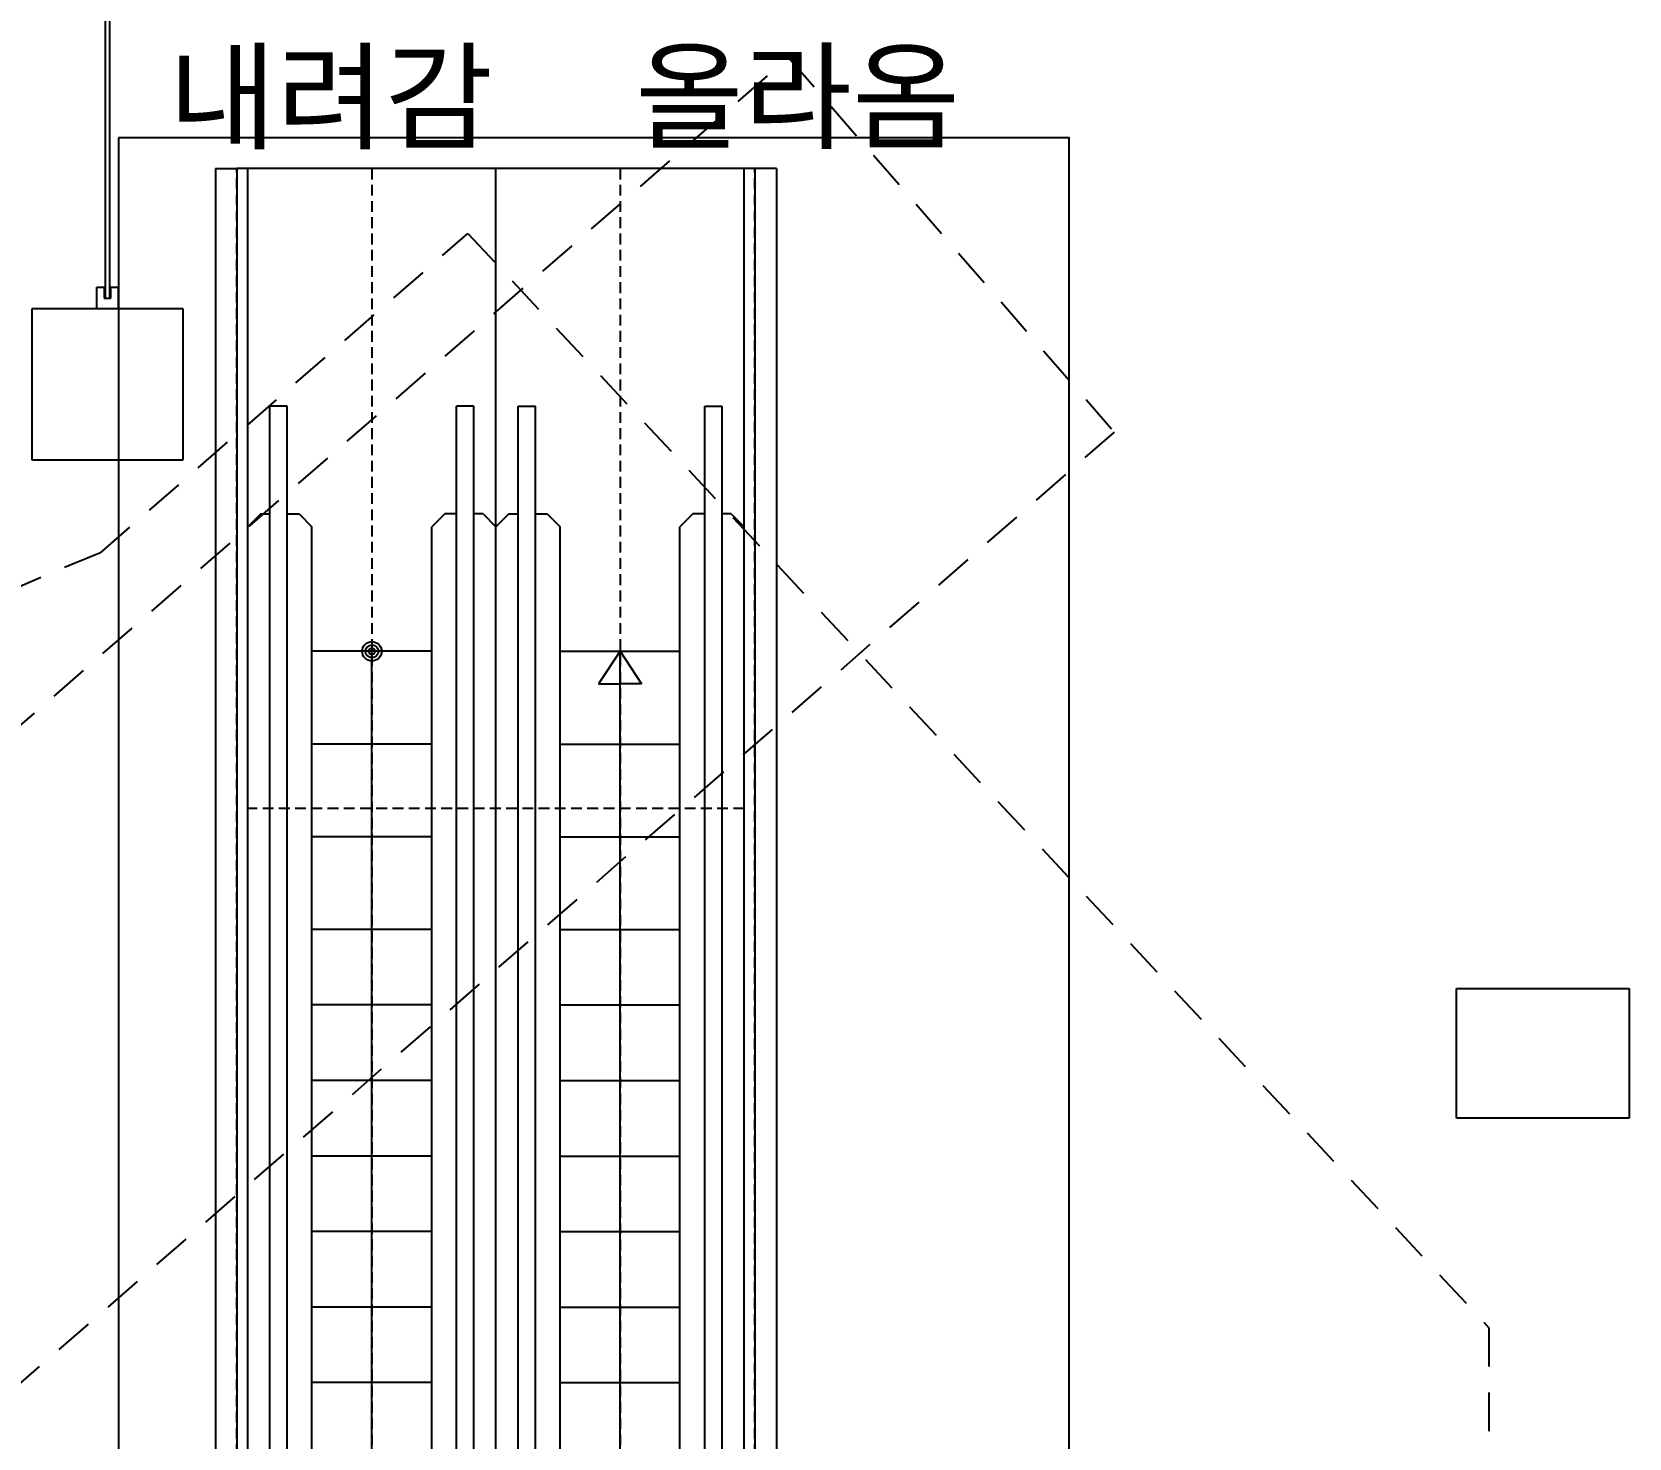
# Model space of a CAD drawing. Header units: millimetres. Extents: x -7718 to 414843, y 91724 to 341395.
# Drawn here: x 147553 to 154953, y 221226 to 227742 of the extents above; entities that cross this region are included whole.
import ezdxf
from ezdxf.enums import TextEntityAlignment as Align
from ezdxf.xclip import XClip

# ---------------------------------------------------------------- set-up
doc = ezdxf.new("R2010")
doc.units = ezdxf.units.MM
doc.header["$LTSCALE"] = 200
doc.header["$MEASUREMENT"] = 0
doc.linetypes.add('HID', pattern=[5, 3, -2])
doc.linetypes.add('HIDDEN2', pattern=[0.188, 0.125, -0.063])
doc.layers.add('e-plan', color=9, linetype='CONTINUOUS')
doc.styles.add('kiahn', font='HY울릉도L.TTF')

# ---------------------------------------------------------------- blocks, each defined once
blk = doc.blocks.new('A$C74BE2CBA')
at = {"layer": 'e-plan', "linetype": 'HIDDEN2', "ltscale": 2}
for p, q in [((14000, 2400), (0, 2400)), ((0, 2400), (0, 2350)), ((2965, 2350), (2965, 50)), ((0, 1775), (14000, 1775)), ((0, 625), (14000, 625)), ((0, 50), (0, 0)), ((14000, 0), (0, 0))]:
    blk.add_line(p, q, dxfattribs=at)
at = {"layer": 'e-plan'}
for p, q in [((14000, 2350), (0, 2350)), ((0, 2350), (0, 50)), ((1600, 2290), (1660, 2350)), ((13305, 2247.5), (1100, 2247.5)), ((1100, 2167.5), (1100, 2247.5)), ((1600, 2290), (1600, 2247.5)), ((13305, 2167.5), (1100, 2167.5)), ((1600, 2167.5), (1600, 2112.5)), ((1600, 2112.5), (1660, 2052.5)), ((12745, 2052.5), (1660, 2052.5)), ((2236.8, 1497.5), (2236.8, 2052.5)), ((2666.4, 1497.5), (2666.4, 2052.5)), ((3096, 1497.5), (3096, 2052.5)), ((3525.6, 1497.5), (3525.6, 2052.5)), ((3875.6, 1497.5), (3875.6, 2052.5)), ((4225.6, 1497.5), (4225.6, 2052.5)), ((4575.6, 1497.5), (4575.6, 2052.5)), ((4925.6, 1497.5), (4925.6, 2052.5)), ((5275.6, 1497.5), (5275.6, 2052.5)), ((5625.6, 1497.5), (5625.6, 2052.5)), ((2236.8, 1775), (2387.4, 1874.6)), ((2387.4, 1874.6), (2387.4, 1775)), ((12275.6, 1775), (2236.8, 1775)), ((2236.8, 1775), (2387.4, 1675.4)), ((2387.4, 1675.4), (2387.4, 1775)), ((1600, 1437.5), (1660, 1497.5)), ((12745, 1497.5), (1660, 1497.5)), ((1600, 1382.5), (1600, 1437.5)), ((13305, 1382.5), (1100, 1382.5)), ((1100, 1302.5), (1100, 1382.5)), ((13305, 1302.5), (1100, 1302.5)), ((1600, 1260), (1600, 1302.5)), ((1600, 1260), (1660, 1200)), ((14000, 1200), (0, 1200)), ((1600, 1140), (1660, 1200)), ((1600, 1140), (1600, 1097.5)), ((13305, 1097.5), (1100, 1097.5)), ((1100, 1097.5), (1100, 1017.5)), ((13305, 1017.5), (1100, 1017.5)), ((1600, 1017.5), (1600, 962.5)), ((1600, 962.5), (1660, 902.5)), ((12745, 902.5), (1660, 902.5)), ((2236.8, 902.5), (2236.8, 347.5)), ((2666.4, 902.5), (2666.4, 347.5)), ((3096, 902.5), (3096, 347.5)), ((3525.6, 902.5), (3525.6, 347.5)), ((3875.6, 902.5), (3875.6, 347.5)), ((4225.6, 902.5), (4225.6, 347.5)), ((4575.6, 902.5), (4575.6, 347.5)), ((4925.6, 902.5), (4925.6, 347.5)), ((5275.6, 902.5), (5275.6, 347.5)), ((5625.6, 902.5), (5625.6, 347.5)), ((12275.6, 625), (2236.8, 625)), ((1600, 287.5), (1660, 347.5)), ((12745, 347.5), (1660, 347.5)), ((13305, 232.5), (1100, 232.5)), ((1100, 232.5), (1100, 152.5)), ((1600, 232.5), (1600, 287.5)), ((13305, 152.5), (1100, 152.5)), ((1600, 110), (1600, 152.5)), ((1600, 110), (1660, 50)), ((14000, 50), (0, 50))]:
    blk.add_line(p, q, dxfattribs=at)
for radius in [45, 30, 15]:
    blk.add_circle((2236.8, 625), radius, dxfattribs=at)

msp = doc.modelspace()

# ---------------------------------------------------------------- linework, layer by layer
at = {"layer": 'e-plan'}
for p, q in [((147892.6, 228659.6), (147892.6, 226508.6)), ((147912.6, 228659.6), (147912.6, 226508.6)), ((148402.6, 227108.6), (148402.6, 215408.6)), ((148402.6, 227108.6), (148502.6, 227108.6)), ((148502.6, 227108.6), (148502.6, 215508.6)), ((150902.6, 227108.6), (150902.6, 215508.6)), ((151002.6, 227108.6), (150902.6, 227108.6)), ((151002.6, 227108.6), (151002.6, 215408.6)), ((147852.6, 226458.6), (147852.6, 226558.6)), ((147852.6, 226558.6), (147887.6, 226558.6)), ((147887.6, 226558.6), (147887.6, 226508.6)), ((147917.6, 226508.6), (147917.6, 226558.6)), ((147917.6, 226558.6), (147952.6, 226558.6)), ((147952.6, 226558.6), (147952.6, 226458.6)), ((147887.6, 226458.6), (147852.6, 226458.6)), ((147887.6, 226508.6), (147917.6, 226508.6)), ((147917.6, 226458.6), (147887.6, 226458.6)), ((147952.6, 226458.6), (147917.6, 226458.6))]:
    msp.add_line(p, q, dxfattribs=at)
at = {"layer": 'e-plan', "linetype": 'HID', "ltscale": 0.3}
for p, q in [((143806.3, 221318.8), (151058.7, 227623.2)), ((151058.7, 227623.2), (152567.6, 225887.4)), ((147870.2, 225328.6), (149572.7, 226808.6)), ((149572.7, 226808.6), (154302.6, 221737.4)), ((152567.6, 225887.4), (145542, 219780.1)), ((154302.6, 221737.4), (154302.6, 220258.6))]:
    msp.add_line(p, q, dxfattribs=at)
at = {"layer": 'e-plan', "ltscale": 0.5}
for p, q in [((148252.6, 226458.6), (147552.6, 226458.6)), ((147552.6, 226458.6), (147552.6, 225758.6)), ((148252.6, 225758.6), (148252.6, 226458.6)), ((147552.6, 225758.6), (148252.6, 225758.6)), ((154152.6, 223308.6), (154952.6, 223308.6)), ((154152.6, 222708.6), (154152.6, 223308.6)), ((154952.6, 223308.6), (154952.6, 222708.6)), ((154952.6, 222708.6), (154152.6, 222708.6))]:
    msp.add_line(p, q, dxfattribs=at)
at = {"layer": 'e-plan', "linetype": 'HID', "ltscale": 0.3}
msp.add_ellipse((148551.7, 218346.4), major_axis=(-8376.4, -5820.3), ratio=0.637255, start_param=4.370008, end_param=6.051303, dxfattribs=at)

# ---------------------------------------------------------------- block references
at = {"layer": 'e-plan'}
ref = msp.add_blockref('A$C74BE2CBA', (148502.6, 227108.6), dxfattribs=dict(at, rotation=270))
XClip(ref).set_block_clipping_path([(-143.2919796458, -549.3548321687), (11600.0041635139, 3856.4994181134)])

# ---------------------------------------------------------------- texts
at = {"layer": 'e-plan', "style": 'kiahn'}
for s, p in [('내려감', (149689.4, 227241)), ('올라옴', (151853.9, 227243.2))]:
    msp.add_text(s, height=400, dxfattribs=at).set_placement(p, align=Align.RIGHT)

doc.saveas('drawing.dxf')
